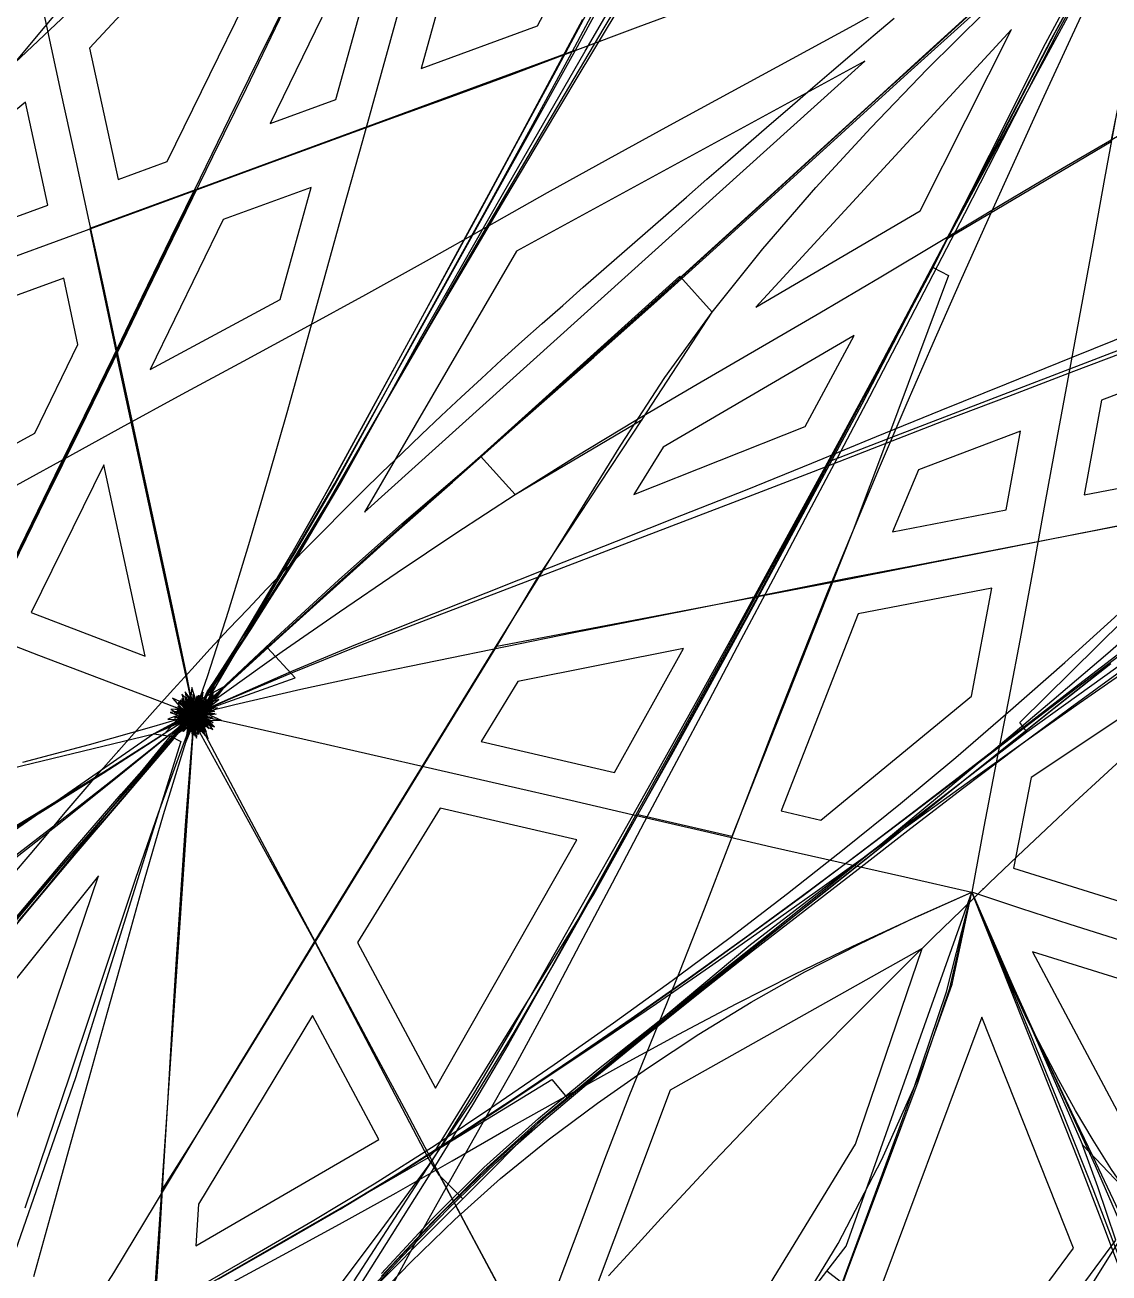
# Model space of a CAD drawing. Header units: metres. Extents: x 465982 to 489928, y 209046 to 231790.
# Drawn here: x 476440 to 478407, y 222026 to 224289 of the extents above; entities that cross this region are included whole.
import ezdxf

# ---------------------------------------------------------------- set-up
doc = ezdxf.new("R2010")
doc.units = ezdxf.units.M
for name, color, linetype in [('ANCHORS_INSIDE', 30, 'CONTINUOUS'), ('ANCHORS_OUTSIDE', 30, 'CONTINUOUS'), ('GREEN_CORRIDOR_EDGES', 3, 'CONTINUOUS'), ('GREEN_CORRIDOR_PARCELS', 3, 'CONTINUOUS'), ('RAILWAY', 7, 'CONTINUOUS'), ('WOOL_PARCELS', 32, 'CONTINUOUS'), ('WOOL_ROADS_L2', 94, 'CONTINUOUS'), ('WOOL_THREADS', 8, 'CONTINUOUS')]:
    doc.layers.add(name, color=color, linetype=linetype)

msp = doc.modelspace()

# ---------------------------------------------------------------- linework, layer by layer
at = {"layer": 'ANCHORS_INSIDE'}
msp.add_point((478178.182, 222722.33), dxfattribs=at)
at = {"layer": 'ANCHORS_OUTSIDE'}
msp.add_point((476609.63, 222972.948), dxfattribs=at)
at = {"layer": 'GREEN_CORRIDOR_EDGES'}
msp.add_lwpolyline([(477498.424, 222020.382), (477546.05, 222072.922), (477594.009, 222125.263), (477642.28, 222177.251), (477690.884, 222229.242), (477739.503, 222280.714), (477788.639, 222332.208), (477837.943, 222383.191), (477887.537, 222434.202), (477937.32, 222484.795), (477987.426, 222535.264), (478037.802, 222585.266), (478088.076, 222634.848), (478138.585, 222684.037), (478189.35, 222733.089), (478240.75, 222782.077), (478292.347, 222830.883), (478344.507, 222879.628), (478397.154, 222928.39), (478450.297, 222977.093)], dxfattribs=at)
at = {"layer": 'GREEN_CORRIDOR_PARCELS'}
for points in [[(477158.791, 224210.57), (477369.456, 224287.915), (477492.381, 224520.444), (477240.547, 224505.204)], [(476608.8, 224009.111), (476697.935, 224041.95), (476914.725, 224484.741), (476769.386, 224475.926), (476556.804, 224246.941)], [(476884.836, 224110.448), (477003.603, 224153.9), (477098.595, 224496.242), (477071.81, 224494.55)], [(477765.951, 223777.422), (478063.741, 223952.424), (478229.681, 224281.332)], [(477056.087, 223405.788), (477963.806, 224223.501), (477331.53, 223878.904)], [(476267.055, 223884.42), (476481.393, 223962.664), (476440.6, 224149.258), (476330.894, 224058.908)], [(476902.711, 223791.67), (476959.096, 223994.578), (476799.597, 223936.461), (476666.946, 223664.298)], [(476068.051, 223336.201), (476457.541, 223548.814), (476536.038, 223709.864), (476510.251, 223830.138), (476206.166, 223719.132)], [(478361.432, 223437.059), (478598.22, 223482.736), (478894.88, 223797.872), (478392.895, 223608.928)], [(477855.1, 223561.099), (477944.136, 223726.305), (477597.356, 223523.749), (477544.307, 223437.674)], [(478013.817, 223370.074), (478219.825, 223409.812), (478245.962, 223552.59), (478060.79, 223482.159)], [(476658.036, 223144.423), (476582.802, 223491.612), (476450.848, 223223.421)], [(477883.88, 222847.38), (478157.208, 223072.173), (478194.176, 223268.111), (477951.656, 223221.117), (477811.638, 222863.797)], [(477509.33, 222933.787), (477634.542, 223158.321), (477333.995, 223098.537), (477267.334, 222989.635)], [(477184.382, 222361.008), (477441.039, 222811.628), (477192.929, 222868.887), (477043.258, 222625.058)], [(475433.441, 221322.373), (476244.633, 221778.868), (476573.284, 222746.149)], [(476749.875, 222074.937), (477081.783, 222267.864), (476961.438, 222493.053), (476754.519, 222150.89)]]:
    msp.add_lwpolyline(points, close=True, dxfattribs=at)
at = {"layer": 'RAILWAY'}
msp.add_lwpolyline([(476417.43, 222747.18), (476449.29, 222785), (476481.15, 222823.16), (476513.01, 222860.98), (476545.22, 222898.79), (476577.44, 222936.26), (476610, 222973.37), (476642.91, 223010.49), (476675.82, 223047.6), (476709.08, 223084.37), (476742.34, 223121.13), (476775.95, 223157.55), (476809.92, 223193.96), (476843.88, 223230.02), (476878.19, 223266.09), (476912.5, 223301.8), (476947.16, 223337.17), (476981.83, 223372.53), (477016.84, 223407.89), (477052.2, 223442.91), (477087.56, 223477.57), (477123.28, 223511.89), (477158.99, 223546.55), (477195.05, 223580.51), (477231.46, 223614.48), (477267.88, 223648.09), (477304.29, 223681.7), (477341.4, 223714.97), (477378.16, 223747.88), (477415.63, 223780.79), (477452.74, 223813.7), (477490.2, 223846.27), (477527.32, 223879.18), (477564.78, 223911.74), (477602.24, 223944.31), (477639.7, 223977.22), (477677.17, 224009.78), (477714.98, 224042.34), (477752.44, 224074.91), (477789.91, 224107.47), (477827.72, 224139.68), (477865.18, 224172.25), (477903, 224204.81), (477940.81, 224237.02), (477978.62, 224269.58), (478016.44, 224301.8)], dxfattribs=at)
at = {"layer": 'WOOL_PARCELS'}
for points in [[(478658.989, 222626.978), (478767.818, 222857.452), (478975.815, 223398.031), (478265.19, 222924.711), (478233.1, 222760.085)], [(477458.089, 221951.543), (477759.095, 221952.691), (477946.83, 222259.473), (478067.767, 222614.442), (477610.397, 222357.522)], [(478456.088, 222254.301), (478596.095, 222505.894), (478267.965, 222608.35)], [(477975.578, 221954.11), (478256.288, 221954.571), (478342.13, 222070.645), (478176.064, 222489.888)]]:
    msp.add_lwpolyline(points, close=True, dxfattribs=at)
at = {"layer": 'WOOL_ROADS_L2'}
for points in [[(475390.894, 223613.582), (475693.276, 223742.165), (476421.456, 224220.539), (477118.676, 225056.176), (477037.701, 225207.22)], [(478114.378, 223902.433), (478410.554, 224077.849), (478526.364, 224646.869)], [(477438.517, 224243.367), (477571.202, 224487.997), (477624.307, 224597.981)], [(478114.378, 223902.433), (478367.019, 224369.484)], [(477438.517, 224243.367), (476749.509, 223990.345)], [(476768.025, 223058.565), (477001.556, 223457.114), (477438.517, 224243.367)], [(476749.509, 223990.345), (476557.53, 223919.845), (476605.441, 223695.523)], [(476605.441, 223695.523), (476749.509, 223990.345)], [(478087.593, 223849.627), (478114.378, 223902.433)], [(478004.487, 223538.912), (478882.357, 223875.644), (478953.762, 223718.35)], [(477899.727, 223498.024), (478087.593, 223849.627), (478115.532, 223834.643), (478004.487, 223538.912)], [(477266.227, 223507.524), (477628.136, 223833.661)], [(477686.693, 223768.682), (477628.136, 223833.661)], [(477559.583, 223573.846), (477686.693, 223768.682)], [(476358.334, 223189.84), (476605.441, 223695.523)], [(476747.064, 223040.001), (476605.441, 223695.523)], [(477266.227, 223507.524), (477329.345, 223437.484), (477559.583, 223573.846)], [(477295.85, 223162.795), (477369.537, 223285.855), (477559.583, 223573.846)], [(477899.727, 223498.024), (478004.487, 223538.912)], [(478004.487, 223538.912), (477942.186, 223372.994)], [(476768.025, 223058.565), (477266.227, 223507.524)], [(477769.395, 223252.475), (477899.727, 223498.024)], [(477904.951, 223278.96), (478718.142, 223439.772)], [(478257.382, 223007.172), (478244.93, 223024.447), (478620.077, 223394.824)], [(477942.186, 223372.994), (477904.951, 223278.96)], [(478257.382, 223007.172), (478630.225, 223274.87), (478613.128, 223315.612), (478655.083, 223365.216)], [(477904.951, 223278.96), (477722.185, 222817.399), (477551.618, 222856.856)], [(477769.395, 223252.475), (477904.951, 223278.96)], [(477295.85, 223162.795), (477769.395, 223252.475)], [(477551.618, 222856.856), (477769.395, 223252.475)], [(476752.275, 222277.028), (477295.85, 223162.795)], [(476879.972, 223159.447), (476929.79, 223105.347)], [(476747.064, 223040.001), (476929.79, 223105.347)], [(476747.064, 223040.001), (476768.025, 223058.565)], [(476747.064, 223040.001), (476671.872, 221946.792)], [(476729.173, 223033.884), (476673.9, 223003.619), (476704.065, 222999.481)], [(476704.065, 222999.481), (476747.064, 223040.001), (476729.173, 223033.884)], [(477191.89, 222202.944), (477171.268, 222234.844), (476966.197, 222625.618), (476746.791, 223024.56), (476729.173, 223033.884)], [(476673.9, 223003.619), (476355.082, 222782.881), (476083.827, 222633.257)], [(476213, 222892.427), (476673.9, 223003.619)], [(477234.448, 222160.567), (477382.407, 222309.159), (477753.087, 222619.376), (478257.382, 223007.172)], [(475187.75, 221104.95), (475295.888, 221260.092), (475966.85, 222099.068), (476704.065, 222999.481)], [(476704.065, 222999.481), (476722.898, 222989.546), (476531.262, 222379.5), (476364.423, 221902.471), (476471.069, 221832.024)], [(477183.769, 222247.643), (477472.165, 222712.97), (477551.618, 222856.856)], [(477894.702, 222029.021), (477929.805, 222074.444), (478157.416, 222716.715)], [(478157.416, 222716.715), (478358.118, 222258.371), (478464.008, 222147.064)], [(477183.769, 222247.643), (477395.657, 222376.82)], [(477395.657, 222376.82), (477423.5, 222343.55)], [(476686.703, 222173.405), (476752.275, 222277.028)], [(478386.071, 222181.99), (478358.118, 222258.371)], [(477183.769, 222247.643), (477171.268, 222234.844), (476671.872, 221946.792)], [(477221.474, 222147.538), (477234.448, 222160.567), (477191.89, 222202.944)], [(477191.89, 222202.944), (477221.474, 222147.538)], [(477811.406, 221227.386), (477914.887, 221402.811), (478418.811, 222085.304), (478386.071, 222181.99)], [(476914.837, 220767.846), (477195.455, 221276.05), (477361.587, 221885.137), (477221.474, 222147.538)], [(476982.107, 221902.104), (477040.995, 221966.287), (477221.474, 222147.538)], [(477783.627, 221885.289), (477894.702, 222029.021)], [(477883.681, 221885.325), (477918.99, 222010.251), (477894.702, 222029.021)]]:
    msp.add_lwpolyline(points, dxfattribs=at)
at = {"layer": 'WOOL_THREADS'}
for points in [[(476421.456, 224220.539), (476579.923, 224370.604), (476728.42, 224530.559), (476867.051, 224699.202), (476996.35, 224875.187), (477118.676, 225056.176), (477239.226, 225238.438), (477371.991, 225411.536), (477528.861, 225563.175)], [(476388.987, 223256.365), (476441.877, 223364.549), (476494.807, 223472.528), (476547.689, 223580.405), (476600.266, 223688.276), (476652.529, 223796.396), (476705.008, 223904.387), (476758.011, 224012.27), (476811.068, 224120.252), (476864.068, 224228.467), (476917.046, 224336.675), (476969.998, 224444.841), (477022.899, 224552.739), (477075.846, 224660.631), (477128.113, 224768.883), (477180.008, 224877.324), (477231.59, 224985.881), (477282.91, 225094.488), (477334.018, 225203.076), (477384.917, 225311.726), (477435.814, 225420.649)], [(476417.535, 223307.917), (476478.403, 223431.627), (476539.481, 223555.228), (476599.899, 223679.078), (476659.876, 223803.158), (476720.276, 223927.081), (476780.946, 224050.911), (476841.469, 224174.837), (476901.862, 224298.946), (476962.285, 224423.075), (477022.861, 224546.969), (477083.527, 224670.803), (477143.259, 224795.235), (477202.472, 224919.996), (477261.246, 225044.964), (477319.699, 225170.131), (477377.804, 225295.29), (477435.814, 225420.649)], [(478471.325, 224617.391), (478371.063, 224550.134), (478266.718, 224482.533), (478160.483, 224416.188), (478052.707, 224351.227), (477943.068, 224288.475), (477831.697, 224227.963), (477720.366, 224167.32), (477609.036, 224106.672), (477497.725, 224046.006), (477387.099, 223984.79), (477277.391, 223922.759), (477167.877, 223860.851), (477057.68, 223799.625), (476946.688, 223739.275), (476835.639, 223679.062), (476724.397, 223618.963), (476613.649, 223558.51), (476503.2, 223497.658), (476392.64, 223436.833)], [(478465.182, 224628.976), (478357.314, 224584.203), (478244.084, 224539.805), (478128.934, 224497.26), (478013.598, 224454.599), (477898.076, 224412.13), (477782.493, 224369.822), (477666.858, 224327.681), (477551.676, 224285.235), (477437.16, 224242.174), (477322.564, 224199.119), (477207.221, 224156.772), (477091.735, 224114.594), (476976.288, 224072.358), (476860.73, 224030.251), (476745.419, 223987.836), (476630.075, 223945.341), (476514.581, 223903.237), (476398.989, 223861.052)], [(476439.659, 222676.847), (476528.075, 222781.496), (476616.562, 222885.243), (476703.82, 222987.205), (476746.16, 223042.057), (476800.635, 223087.505), (476903.798, 223182.588), (477008.697, 223278.283), (477114.568, 223373.201), (477221.528, 223467.286), (477328.407, 223561.588), (477435.062, 223656.338), (477541.223, 223751.762), (477647.045, 223847.514), (477752.718, 223943.453), (477858.291, 224039.576), (477963.718, 224135.788), (478069.172, 224231.838), (478174.849, 224327.635), (478279.783, 224423.878), (478383.755, 224520.613), (478485.42, 224615.796)], [(476521.786, 221903.079), (476600.924, 222025.881), (476676.792, 222151.33), (476752.275, 222277.028), (476828.18, 222402.545), (476904.966, 222527.664), (476981.477, 222652.778), (477058.198, 222777.838), (477134.959, 222902.89), (477211.894, 223027.768), (477288.508, 223152.93), (477366.137, 223277.328), (477443.464, 223402.119), (477520.582, 223527.247), (477600.973, 223649.999), (477686.693, 223768.682), (477778.281, 223883.235), (477874.355, 223994.446), (477974.166, 224102.906), (478076.656, 224209.237), (478181.673, 224312.903), (478286.967, 224415.941), (478391.078, 224520.031), (478493.373, 224623.035)], [(476999.392, 221987.987), (477086.198, 222103.319), (477171.063, 222219.625), (477252.011, 222338.618), (477327.374, 222461.812), (477399.642, 222587.389), (477471.03, 222713.485), (477542.298, 222839.703), (477613.381, 222965.995), (477683.475, 223092.989), (477753.132, 223220.168), (477821.994, 223347.522), (477890.334, 223474.797), (477958.454, 223602.245), (478024.934, 223730.884), (478091.255, 223859.515), (478157.189, 223988.473), (478222.454, 224117.835), (478287.011, 224247.799), (478355.577, 224375.467), (478428.298, 224499.208)], [(478433.221, 224498.559), (478366.429, 224382.137), (478301.449, 224263.27), (478238.858, 224142.452), (478175.914, 224021.673), (478112.517, 223901.284), (478048.93, 223781.029), (477985.124, 223660.728), (477920.57, 223540.947), (477855.467, 223421.439), (477790.103, 223302.076), (477724.548, 223182.756), (477658.616, 223063.531), (477592.251, 222944.522), (477525.527, 222825.855), (477458.6, 222707.306), (477391.465, 222588.823), (477324.045, 222470.452), (477255.137, 222353.601), (477183.734, 222238.841), (477110.436, 222125.361), (477036.499, 222011.689)], [(478435.579, 224501.522), (478371.603, 224390.684), (478309.236, 224277.597), (478249.542, 224162.172), (478189.527, 224046.781), (478128.943, 223931.505), (478068.052, 223816.314), (478007.008, 223701.097), (477945.773, 223585.898), (477884.074, 223471.273), (477822.196, 223356.701), (477759.976, 223242.093), (477697.339, 223127.593), (477634.262, 223013.143), (477571.106, 222898.71), (477507.933, 222784.417), (477444.822, 222669.994), (477381.652, 222555.662), (477317.646, 222442.235), (477251.994, 222330.817), (477184.439, 222221.107), (477115.741, 222111.97), (477047.038, 222002.54)], [(478434.442, 224495.975), (478374.066, 224388.961), (478315.073, 224279.847), (478258.277, 224168.763), (478201.329, 224057.756), (478144.09, 223946.938), (478086.724, 223836.263), (478029.394, 223725.684), (477972.005, 223615.082), (477913.928, 223504.742), (477855.517, 223394.436), (477797.187, 223284.219), (477738.749, 223174.022), (477680.312, 223063.704), (477621.894, 222953.463), (477563.371, 222843.344), (477504.987, 222732.982), (477446.711, 222622.354), (477388.477, 222511.782), (477328.926, 222402.413), (477268.036, 222294.26), (477206.758, 222186.453), (477146.314, 222078.282), (477087.276, 221968.939)], [(478444.28, 224491.039), (478391.225, 224381.929), (478339.71, 224270.873), (478288.437, 224159.248), (478237.342, 224047.578), (478186.549, 223935.76), (478136.309, 223823.728), (478086.873, 223711.42), (478037.933, 223598.949), (477989.665, 223486.288), (477942.186, 223372.994), (477895.476, 223259.216), (477849.665, 223145.01), (477804.71, 223030.287), (477760.377, 222915.295), (477716.427, 222800.358), (477672.288, 222685.514), (477627.036, 222571.887), (477581.078, 222459.17), (477535.559, 222346.089), (477491.353, 222231.502), (477448.043, 222116.06), (477404.758, 222000.601)], [(476428.18, 222663.929), (476522.029, 222775.357), (476616.653, 222886.068), (476710.036, 222995.239), (476761.51, 223065.69), (476733.203, 223001.869), (476755.565, 223073.805), (476743.879, 223001.537), (476745.137, 223075.517), (476754.931, 223002.569), (476734.445, 223073.417), (476765.248, 223006.469), (476724.708, 223068.021), (476773.743, 223012.986), (476717.5, 223060.638), (476779.704, 223021.076), (476712.773, 223051.974), (476783.219, 223030.245), (476710.509, 223042.373), (476784.203, 223040.236), (476710.97, 223032.121), (476782.555, 223050.414), (476714.202, 223022.87), (476778.874, 223058.866), (476719.027, 223016.206), (476774.871, 223065.946), (476726.182, 223013.916), (476776.133, 223081.09), (476849.671, 223193.116), (476923.534, 223310.325), (476995.22, 223430.481), (477064.519, 223552.861), (477134.258, 223675.172), (477204.549, 223797.247), (477275.55, 223918.973), (477346.944, 224040.641), (477418.449, 224162.386), (477490.513, 224283.903), (477563.21, 224405.212)], [(476673.9, 223003.619), (476720.102, 223025.668), (476740.808, 223035.596), (476754.699, 223041.907), (476740.428, 223035.896), (476754.594, 223041.255), (476740.12, 223036.354), (476754.71, 223040.719), (476739.955, 223036.869), (476754.83, 223040.191), (476739.844, 223037.397), (476754.918, 223039.661), (476739.774, 223037.929), (476754.969, 223039.128), (476739.741, 223038.459), (476754.984, 223038.599), (476739.745, 223038.987), (476754.961, 223038.076), (476739.785, 223039.505), (476754.904, 223037.562), (476739.859, 223040.014), (476754.813, 223037.06), (476739.965, 223040.509), (476754.692, 223036.573), (476740.102, 223040.988), (476754.541, 223036.103), (476740.266, 223041.448), (476754.365, 223035.653), (476740.454, 223041.888), (476754.163, 223035.223), (476740.666, 223042.306), (476753.943, 223034.816), (476740.897, 223042.702), (476753.702, 223034.433), (476741.145, 223043.073), (476753.448, 223034.074), (476741.407, 223043.42), (476753.18, 223033.738), (476741.68, 223043.744), (476752.902, 223033.426), (476741.963, 223044.043), (476752.615, 223033.139), (476742.252, 223044.319), (476752.323, 223032.874), (476742.547, 223044.572), (476752.026, 223032.633), (476742.846, 223044.803), (476751.726, 223032.412), (476743.147, 223045.013), (476751.424, 223032.212), (476743.449, 223045.203), (476751.122, 223032.032), (476743.75, 223045.374), (476750.821, 223031.869), (476744.052, 223045.528), (476750.519, 223031.724), (476744.354, 223045.665), (476750.217, 223031.594), (476744.656, 223045.786), (476749.917, 223031.478), (476744.958, 223045.887), (476749.62, 223031.362), (476745.271, 223045.94), (476749.344, 223031.169), (476745.636, 223045.745), (476749.178, 223030.389), (476746.115, 223044.608), (476742.045, 223065.351), (476732.711, 223112.156), (476708.837, 223227.267), (476683.322, 223345.016), (476657.78, 223462.804), (476632.397, 223580.44), (476607.305, 223697.989), (476582.074, 223815.667), (476556.554, 223933.332), (476530.854, 224051.035), (476505.076, 224168.942), (476479.3, 224286.848), (476453.872, 224404.638)], [(476419.354, 222665.711), (476516.413, 222780.408), (476614.421, 222894.25), (476712.679, 223005.535), (476791.751, 223066.097), (476699.066, 223030.536), (476796.427, 223027.68), (476707.466, 223068.287), (476771.986, 222994.873), (476742.506, 223087.441), (476731.628, 222988.734), (476770.51, 223079.584), (476853.591, 223200.807), (476934.886, 223326.736), (477011.894, 223456.195), (477084.72, 223588.34), (477157.589, 223720.377), (477231.57, 223851.405), (477306.199, 223981.764), (477381.019, 224111.961), (477455.892, 224241.983), (477531.509, 224371.505)], [(476420.289, 222660.757), (476516.451, 222774.907), (476613.317, 222888.259), (476709.768, 222999.324), (476784.817, 223053.691), (476702.973, 223042.077), (476783.868, 223016.345), (476724.32, 223075.743), (476750.957, 222995.629), (476763.274, 223079.142), (476715.378, 223009.176), (476789.047, 223051.017), (476704.704, 223047.513), (476780.616, 223011.483), (476730.348, 223079.73), (476743.803, 222997.911), (476773.743, 223084.139), (476851.555, 223204.845), (476928.498, 223329.5), (477002.429, 223456.661), (477073.212, 223585.795), (477144.215, 223714.985), (477215.535, 223843.891), (477286.803, 223972.749), (477357.535, 224101.877), (477427.464, 224231.409), (477496.889, 224361.246)], [(476673.9, 223003.619), (476730.297, 223029.143), (476764.532, 223052.549), (476735.443, 223021.927), (476754.491, 223058.577), (476745.698, 223017.849), (476743.228, 223059.311), (476756.67, 223019.976), (476733.161, 223054.294), (476764.855, 223027.539), (476726.784, 223044.842), (476767.136, 223038.14), (476724.261, 223032.16), (476760.915, 223043.991), (476798.328, 223084.854), (476887.574, 223166.512), (476979.962, 223250.421), (477073.642, 223334.683), (477168.508, 223418.664), (477263.452, 223502.895), (477358.252, 223587.306), (477452.801, 223671.898), (477546.864, 223756.554), (477640.815, 223841.514), (477734.491, 223926.526), (477828.207, 224011.793), (477921.974, 224097.326), (478015.836, 224183.094), (478109.754, 224268.778), (478203.52, 224354.094)], [(476673.9, 223003.619), (476732.385, 223029.327), (476770.265, 223054.267), (476729.686, 223023.694), (476764.608, 223056.567), (476732.215, 223019.727), (476760.572, 223059.245), (476736.092, 223017.033), (476756.318, 223061.375), (476740.489, 223015.256), (476751.754, 223062.688), (476745.154, 223014.382), (476747.024, 223063.099), (476749.902, 223014.431), (476742.303, 223062.588), (476754.552, 223015.399), (476737.769, 223061.172), (476758.927, 223017.249), (476733.594, 223058.905), (476762.861, 223019.913), (476729.936, 223055.87), (476766.202, 223023.292), (476726.927, 223052.189), (476768.805, 223027.264), (476724.632, 223048.011), (476770.437, 223031.7), (476722.781, 223043.507), (476770.098, 223036.409), (476719.032, 223038.465), (476763.215, 223037.685), (476800.712, 223087.097), (476896.417, 223175.122), (476994.366, 223264.123), (477093.472, 223352.848), (477193.612, 223441.486), (477293.791, 223530.457), (477393.898, 223619.759), (477493.923, 223709.344), (477593.712, 223799.236), (477693.245, 223889.352), (477792.689, 223979.722), (477892.007, 224070.226), (477991.157, 224160.744), (478090.176, 224250.999), (478189.045, 224340.763)], [(476673.9, 223003.619), (476730.646, 223030.519), (476769.307, 223049.864), (476728.243, 223028.403), (476767.071, 223050.013), (476728.134, 223027.113), (476766.243, 223050.806), (476728.583, 223026.104), (476765.471, 223051.598), (476728.87, 223024.943), (476763.939, 223051.767), (476727.343, 223022.129), (476759.008, 223048.553), (476801.866, 223088.853), (476897.441, 223176.492), (476995.121, 223265.119), (477093.937, 223353.553), (477193.764, 223441.957), (477293.64, 223530.698), (477393.425, 223619.779), (477493.177, 223709.101), (477592.668, 223798.727), (477691.895, 223888.556), (477791.012, 223978.618), (477889.979, 224068.786), (477988.74, 224158.939), (478087.316, 224248.802), (478185.666, 224338.141)], [(478169.073, 224322.108), (478064.23, 224226.921), (477959.514, 224131.536), (477854.636, 224036.115), (477749.557, 223940.687), (477644.346, 223845.342), (477538.948, 223750.11), (477433.205, 223655.119), (477327.048, 223560.638), (477220.686, 223466.53), (477114.241, 223372.604), (477008.714, 223278.013), (476903.991, 223182.825), (476800.658, 223088.711), (476739.609, 223055.4), (476756.352, 223008.578), (476739.242, 223063.378), (476756.808, 223012.333), (476737.32, 223064.068), (476758.203, 223013.404), (476735.734, 223063.562), (476759.72, 223014.119), (476734.315, 223062.691), (476761.415, 223014.552), (476733.522, 223060.888), (476764.381, 223012.787), (476739.176, 223055.816), (476692.73, 223003.9), (476581.61, 222931.671), (476466.746, 222859.786), (476349.62, 222789.205)], [(476356.317, 222575.666), (476444.14, 222682.007), (476532.571, 222787.042), (476620.851, 222890.756), (476707.569, 222993.117), (476743.003, 223060.088), (476758.741, 223007.139), (476735.954, 223065.321), (476760.635, 223011.071), (476733.087, 223065.157), (476762.861, 223012.743), (476730.687, 223063.907), (476765.095, 223014.294), (476728.475, 223062.335), (476767.196, 223016.008), (476726.414, 223060.606), (476768.879, 223017.634), (476725.025, 223059.2), (476769.991, 223018.843), (476724.148, 223058.203), (476770.657, 223019.631), (476723.673, 223057.626), (476770.953, 223020.002), (476723.542, 223057.463), (476770.917, 223019.962), (476723.734, 223057.717), (476770.53, 223019.522), (476724.237, 223058.423), (476769.657, 223018.76), (476724.895, 223059.819), (476767.614, 223018.287), (476724.678, 223063.876), (476758.796, 223020.535), (476781.729, 223092.715), (476852.684, 223209.931), (476923.81, 223330.86), (476993.343, 223453.678), (477061.076, 223577.613), (477128.843, 223701.672), (477196.615, 223825.792), (477264.386, 223949.997), (477331.806, 224074.463), (477399.097, 224199.001), (477466.128, 224323.763)], [(478174.224, 224326.988), (478068.148, 224230.826), (477962.276, 224134.378), (477856.419, 224037.715), (477750.418, 223941.064), (477644.261, 223844.552), (477537.809, 223748.252), (477430.98, 223652.161), (477323.533, 223556.682), (477215.799, 223461.498), (477107.788, 223366.496), (477000.886, 223270.655), (476894.921, 223174.276), (476791.205, 223078.83), (476736.941, 223015.694), (476758.967, 223073.821), (476740.124, 223007.224), (476752.046, 223072.611), (476746.307, 223005.33), (476744.701, 223072.346), (476753.558, 223005.71), (476737.508, 223070.916), (476760.581, 223007.827), (476730.738, 223068.006), (476766.997, 223011.479), (476724.715, 223063.713), (476772.231, 223016.206), (476720.199, 223058.737), (476776.082, 223021.415), (476716.941, 223053.34), (476778.76, 223027.021), (476714.731, 223047.545), (476780.259, 223033.078), (476713.304, 223041.237), (476779.821, 223039.6), (476711.143, 223033.604), (476772.523, 223045.958), (476703.05, 223002.803), (476595.357, 222917.04), (476484.585, 222830.439), (476372.227, 222744.249)], [(476427.995, 222663.402), (476521.9, 222774.706), (476616.573, 222885.278), (476709.745, 222994.458), (476754.291, 223068.423), (476748.653, 222999.199), (476735.57, 223072.864), (476768.695, 223008.147), (476718.527, 223061.855), (476781.382, 223024.318), (476710.567, 223043.303), (476783.842, 223044.536), (476713.824, 223023.05), (476775.351, 223063.077), (476726.578, 223008.116), (476759.687, 223073.662), (476744.645, 223001.811), (476739.761, 223074.973), (476764.521, 223005.98), (476721.877, 223065.49), (476779.286, 223019.595), (476712.517, 223048.535), (476786.636, 223039.202), (476717.653, 223030.24), (476789.578, 223076.933), (476893.961, 223172.161), (476999.996, 223268.976), (477106.994, 223365.141), (477215.226, 223460.265), (477323.185, 223555.524), (477430.78, 223651.134), (477537.705, 223747.384), (477644.18, 223843.904), (477750.36, 223940.618), (477856.349, 224037.5), (477962.121, 224134.464), (478067.922, 224231.2), (478173.967, 224327.611)], [(476428.458, 222663.635), (476521.938, 222774.939), (476616.131, 222885.567), (476709.237, 222994.456), (476764.231, 223059.697), (476723.817, 223009.081), (476768.447, 223065.168), (476725.196, 223011.479), (476769.392, 223065.739), (476725.162, 223012.034), (476769.808, 223065.648), (476724.967, 223012.44), (476770.406, 223065.622), (476725.158, 223013.497), (476772.583, 223066.953), (476728.645, 223018.93), (476789.632, 223077.694), (476893.689, 223173.119), (476999.824, 223269.693), (477106.888, 223365.668), (477215.063, 223460.751), (477322.951, 223555.99), (477430.518, 223651.537), (477537.43, 223747.71), (477643.934, 223844.107), (477750.139, 223940.699), (477856.151, 224037.459), (477962.002, 224134.235), (478067.878, 224230.777), (478173.964, 224327.021)], [(476673.9, 223003.619), (476724.297, 223027.981), (476749.035, 223047.482), (476746.356, 223024.712), (476747.965, 223050.636), (476746.692, 223025.925), (476747.853, 223051.117), (476746.829, 223026.102), (476747.731, 223051.191), (476746.951, 223026.124), (476747.615, 223051.205), (476747.065, 223026.126), (476747.506, 223051.208), (476747.168, 223026.125), (476747.407, 223051.21), (476747.261, 223026.124), (476747.322, 223051.21), (476747.341, 223026.124), (476747.248, 223051.21), (476747.407, 223026.124), (476747.189, 223051.209), (476747.458, 223026.125), (476747.146, 223051.209), (476747.492, 223026.125), (476747.12, 223051.209), (476747.51, 223026.125), (476747.113, 223051.208), (476747.508, 223026.125), (476747.124, 223051.209), (476747.486, 223026.125), (476747.157, 223051.209), (476747.444, 223026.124), (476747.21, 223051.21), (476747.379, 223026.124), (476747.285, 223051.21), (476747.292, 223026.124), (476747.383, 223051.21), (476747.183, 223026.124), (476747.504, 223051.209), (476747.051, 223026.127), (476747.648, 223051.206), (476746.896, 223026.131), (476747.814, 223051.201), (476746.719, 223026.138), (476748.002, 223051.192), (476746.519, 223026.149), (476748.212, 223051.178), (476746.299, 223026.165), (476748.443, 223051.16), (476746.059, 223026.187), (476748.692, 223051.135), (476745.801, 223026.217), (476748.959, 223051.106), (476745.527, 223026.262), (476749.245, 223051.086), (476745.247, 223026.363), (476749.57, 223051.182), (476745.021, 223026.795), (476750.108, 223052.098), (476745.168, 223029.442), (476754.292, 223059.142), (476771.357, 223109.702), (476809.032, 223226.234), (476845.78, 223346.883), (476881.592, 223468.448), (476916.444, 223590.603), (476950.484, 223712.89), (476984.523, 223835.114), (477018.517, 223957.448), (477052.565, 224079.684), (477086.653, 224201.895), (477120.597, 224324.227)], [(476420.443, 222664.182), (476518.046, 222778.294), (476616.835, 222891.323), (476715.239, 223002.673), (476781.625, 223076.831), (476714.722, 223002.989), (476781.045, 223075.131), (476713.615, 223002.985), (476781.474, 223073.923), (476711.686, 223003.542), (476784.203, 223073.932), (476895.405, 223178.188), (477008.799, 223282.266), (477123.816, 223384.584), (477240.617, 223484.989), (477356.705, 223585.657), (477472.037, 223687.021), (477586.599, 223789.213), (477700.53, 223891.912), (477814.216, 223995.037), (477927.712, 224098.318), (478041.358, 224201.714), (478155.835, 224304.513)], [(476673.9, 223003.619), (476732.146, 223029.864), (476771.258, 223053.286), (476728.343, 223025.235), (476766.844, 223054.416), (476729.282, 223022.248), (476764.445, 223056.4), (476731.33, 223020.033), (476762.092, 223058.328), (476733.74, 223018.187), (476759.549, 223059.998), (476736.377, 223016.665), (476756.816, 223061.351), (476739.193, 223015.482), (476753.927, 223062.359), (476742.143, 223014.655), (476750.925, 223063.001), (476745.186, 223014.2), (476747.854, 223063.265), (476748.274, 223014.129), (476744.761, 223063.141), (476751.359, 223014.449), (476741.696, 223062.626), (476754.391, 223015.158), (476738.708, 223061.725), (476757.322, 223016.249), (476735.848, 223060.447), (476760.1, 223017.71), (476733.163, 223058.807), (476762.678, 223019.521), (476730.702, 223056.831), (476765.011, 223021.656), (476728.507, 223054.549), (476767.053, 223024.08), (476726.611, 223052.001), (476768.751, 223026.764), (476725.004, 223049.244), (476769.95, 223029.698), (476723.39, 223046.395), (476769.766, 223032.96), (476719.574, 223043.836), (476763.035, 223033.751), (476783.455, 223092.475), (476849.536, 223195.884), (476917.407, 223304.05), (476984.159, 223414.457), (477049.165, 223527.055), (477114.497, 223639.666), (477180.032, 223752.233), (477246.003, 223864.451), (477312.265, 223976.342), (477378.739, 224088.035), (477445.44, 224199.527), (477512.582, 224310.64)], [(476673.9, 223003.619), (476728.08, 223029.351), (476762.282, 223047.234), (476732.191, 223028.456), (476761.241, 223049.864), (476734.176, 223026.339), (476759.355, 223051.994), (476736.316, 223024.445), (476757.108, 223053.743), (476738.702, 223022.895), (476754.616, 223055.101), (476741.29, 223021.742), (476751.951, 223056.046), (476744.013, 223021.011), (476749.187, 223056.56), (476746.801, 223020.716), (476746.394, 223056.636), (476749.582, 223020.856), (476743.641, 223056.284), (476752.29, 223021.417), (476740.994, 223055.518), (476754.861, 223022.379), (476738.514, 223054.368), (476757.237, 223023.709), (476736.255, 223052.869), (476759.367, 223025.368), (476734.263, 223051.064), (476761.211, 223027.308), (476732.576, 223049), (476762.734, 223029.481), (476731.223, 223046.731), (476763.912, 223031.833), (476730.224, 223044.309), (476764.729, 223034.312), (476729.592, 223041.788), (476765.176, 223036.861), (476729.33, 223039.223), (476765.253, 223039.429), (476729.436, 223036.665), (476764.967, 223041.964), (476729.9, 223034.164), (476764.328, 223044.418), (476730.706, 223031.767), (476763.358, 223046.746), (476731.832, 223029.516), (476762.071, 223048.902), (476733.244, 223027.441), (476760.471, 223050.82), (476734.853, 223025.499), (476758.45, 223052.254), (476736.316, 223023.168), (476756.439, 223052.777), (476784.783, 223098.657), (476846.974, 223200.326), (476910.326, 223306.738), (476972.569, 223415.307), (477033.022, 223525.898), (477093.467, 223636.561), (477153.722, 223747.221), (477213.815, 223857.605), (477273.554, 223967.839), (477333.105, 224078.409), (477392.581, 224189.088), (477451.821, 224299.946)], [(478420.131, 224128.497), (478398.497, 224010.779), (478376.912, 223892.971), (478355.387, 223775.051), (478333.665, 223657.394), (478311.904, 223539.654), (478290.282, 223421.54), (478268.61, 223303.582), (478246.981, 223185.566), (478224.84, 223068.217), (478201.983, 222951.645), (478179.197, 222834.75), (478157.416, 222716.715)], [(476673.9, 223003.619), (476728.787, 223030.066), (476765.663, 223046.365), (476728.873, 223032.353), (476766.215, 223043.938), (476728.113, 223034.678), (476766.678, 223041.518), (476727.743, 223037.106), (476766.872, 223039.068), (476727.695, 223039.561), (476766.763, 223036.615), (476727.955, 223042.001), (476766.35, 223034.197), (476728.519, 223044.388), (476765.639, 223031.851), (476729.374, 223046.683), (476764.642, 223029.616), (476730.508, 223048.85), (476763.376, 223027.525), (476731.901, 223050.857), (476761.863, 223025.611), (476733.53, 223052.671), (476760.126, 223023.902), (476735.367, 223054.268), (476758.194, 223022.424), (476737.385, 223055.621), (476756.098, 223021.2), (476739.551, 223056.713), (476753.87, 223020.244), (476741.831, 223057.529), (476751.546, 223019.572), (476744.191, 223058.055), (476749.161, 223019.192), (476746.592, 223058.287), (476746.751, 223019.108), (476749.001, 223058.223), (476744.353, 223019.32), (476751.38, 223057.865), (476742.001, 223019.824), (476753.695, 223057.218), (476739.732, 223020.61), (476755.909, 223056.292), (476737.575, 223021.662), (476757.987, 223055.096), (476735.547, 223022.948), (476759.849, 223053.601), (476733.549, 223024.337), (476761.126, 223051.56), (476730.668, 223025.209), (476760.463, 223048.742), (476806.069, 223081.316), (476906.412, 223152.825), (477010.189, 223224.939), (477115.36, 223296.414), (477221.743, 223367.498), (477329.345, 223437.484), (477438.012, 223505.966), (477548.061, 223572.498), (477659.16, 223637.665), (477770.35, 223702.612), (477881.626, 223767.463), (477992.453, 223832.593), (478102.426, 223898.443), (478212.178, 223964.396), (478322.377, 224029.818), (478433.314, 224094.354)], [(476673.9, 223003.619), (476728.349, 223029.983), (476764.922, 223045), (476728.795, 223034.555), (476766.051, 223040.56), (476728.378, 223039.186), (476765.949, 223035.918), (476729.073, 223043.786), (476764.7, 223031.434), (476730.869, 223048.087), (476762.383, 223027.38), (476733.675, 223051.828), (476759.13, 223024.009), (476737.329, 223054.776), (476755.129, 223021.534), (476741.617, 223056.738), (476750.618, 223020.12), (476746.282, 223057.578), (476745.873, 223019.872), (476751.033, 223057.224), (476741.192, 223020.825), (476755.571, 223055.682), (476736.874, 223022.937), (476759.595, 223053.029), (476733.209, 223026.092), (476762.834, 223049.418), (476730.452, 223030.102), (476765.059, 223045.075), (476728.805, 223034.711), (476766.098, 223040.275), (476728.398, 223039.619), (476765.86, 223035.341), (476729.282, 223044.494), (476764.339, 223030.612), (476731.418, 223048.994), (476761.62, 223026.422), (476734.675, 223052.796), (476757.878, 223023.078), (476738.838, 223055.62), (476753.367, 223020.828), (476743.619, 223057.25), (476748.402, 223019.85), (476748.679, 223057.552), (476743.338, 223020.226), (476753.647, 223056.486), (476738.532, 223021.922), (476758.119, 223054.081), (476734.226, 223024.745), (476761.45, 223050.337), (476729.868, 223028.204), (476762.19, 223046.267), (476812.686, 223068.521), (476924.203, 223117.398), (477040.375, 223165.969), (477158.324, 223212.928), (477276.65, 223259.485), (477394.948, 223306.307), (477513.25, 223353.073), (477631.546, 223399.989), (477749.815, 223446.972), (477867.394, 223494.593), (477984.532, 223542.827), (478101.99, 223590.924), (478220.306, 223638.477), (478338.549, 223686.124), (478456.766, 223733.977)], [(476673.9, 223003.619), (476727.688, 223029.585), (476763.098, 223043.798), (476729.575, 223035.569), (476764.725, 223039.288), (476729.71, 223040.593), (476764.318, 223034.409), (476730.959, 223045.362), (476762.484, 223029.864), (476733.424, 223049.589), (476759.474, 223026.028), (476736.926, 223052.958), (476755.559, 223023.183), (476741.176, 223055.228), (476751.06, 223021.523), (476745.834, 223056.256), (476746.331, 223021.135), (476750.545, 223056.006), (476741.725, 223022.006), (476754.967, 223054.54), (476737.564, 223024.029), (476758.8, 223052.008), (476734.116, 223027.017), (476761.81, 223048.626), (476731.584, 223030.728), (476763.834, 223044.655), (476730.09, 223034.89), (476764.788, 223040.372), (476729.678, 223039.221), (476764.664, 223036.06), (476730.323, 223043.453), (476763.523, 223031.972), (476731.933, 223047.341), (476761.477, 223028.332), (476734.375, 223050.686), (476758.681, 223025.321), (476737.478, 223053.331), (476755.32, 223023.068), (476741.049, 223055.17), (476751.588, 223021.658), (476744.891, 223056.145), (476747.687, 223021.124), (476748.804, 223056.239), (476743.809, 223021.462), (476752.601, 223055.477), (476740.134, 223022.629), (476756.108, 223053.917), (476736.82, 223024.543), (476759.157, 223051.635), (476733.96, 223027.076), (476761.488, 223048.684), (476731.359, 223029.973), (476763.241, 223046.118), (476813.372, 223067.806), (476925.169, 223115.184), (477041.65, 223162.177), (477159.912, 223207.499), (477278.413, 223252.714), (477396.917, 223298.096), (477515.456, 223343.316), (477634.021, 223388.578), (477752.582, 223433.817), (477870.474, 223479.623), (477988.031, 223525.67), (478105.991, 223571.241), (478224.547, 223616.334), (478342.958, 223661.401), (478461.418, 223706.379)], [(476790.515, 222015.341), (476893.023, 222073.769), (476995.071, 222132.577), (477095.702, 222192.968), (477194.601, 222255.162), (477292.585, 222318.924), (477390.352, 222383.518), (477488.114, 222448.651), (477585.302, 222514.492), (477681.782, 222581.166), (477777.772, 222648.591), (477873.43, 222716.391), (477968.888, 222784.729), (478064.307, 222853.573), (478159.951, 222922.48), (478255.865, 222991.09), (478352.265, 223059.118), (478449.257, 223126.448), (478546.788, 223193.006), (478645.273, 223258.603), (478744.763, 223323.067), (478845.301, 223385.965), (478946.755, 223447.614), (479049.099, 223508.335)], [(477042.481, 221965.617), (477123.498, 222055.382), (477207.331, 222142.079), (477294.365, 222225.427), (477384.629, 222305.523), (477477.039, 222383.155), (477570.661, 222459.461), (477664.946, 222535.118), (477759.926, 222609.98), (477855.603, 222684.31), (477951.476, 222758.268), (478047.008, 222832.509), (478142.842, 222906.073), (478239.015, 222978.957), (478335.879, 223051.025), (478433.824, 223121.909), (478532.882, 223191.455), (478633.189, 223259.236), (478734.899, 223324.98), (478838.239, 223388.206), (478943.005, 223449.168), (479049.099, 223508.335)], [(478368.321, 221993.055), (478466.899, 222150.432), (478563.594, 222309.306), (478654.037, 222471.833), (478738.241, 222637.449), (478817.666, 222805.654), (478892.812, 222975.758), (478961.847, 223148.332), (479018.661, 223325.286), (479049.099, 223508.335)], [(476673.9, 223003.619), (476723.606, 223027.713), (476746.674, 223047.258), (476750.342, 223025.525), (476744.242, 223049.828), (476750.76, 223026.938), (476743.575, 223050.135), (476751.241, 223027.289), (476743.032, 223050.022), (476751.747, 223027.508), (476742.522, 223049.828), (476752.244, 223027.724), (476742.032, 223049.609), (476752.724, 223027.955), (476741.562, 223049.37), (476753.184, 223028.202), (476741.112, 223049.117), (476753.623, 223028.461), (476740.683, 223048.851), (476754.041, 223028.733), (476740.276, 223048.575), (476754.438, 223029.013), (476739.891, 223048.29), (476754.811, 223029.301), (476739.529, 223047.999), (476755.162, 223029.594), (476739.188, 223047.704), (476755.493, 223029.891), (476738.868, 223047.407), (476755.802, 223030.19), (476738.569, 223047.107), (476756.092, 223030.49), (476738.289, 223046.807), (476756.362, 223030.789), (476738.028, 223046.507), (476756.615, 223031.088), (476737.784, 223046.209), (476756.85, 223031.386), (476737.557, 223045.912), (476757.069, 223031.682), (476737.346, 223045.618), (476757.273, 223031.976), (476737.149, 223045.325), (476757.463, 223032.268), (476736.964, 223045.035), (476757.641, 223032.557), (476736.793, 223044.745), (476757.807, 223032.845), (476736.633, 223044.458), (476757.961, 223033.131), (476736.484, 223044.172), (476758.106, 223033.416), (476736.346, 223043.887), (476758.244, 223033.7), (476736.224, 223043.599), (476758.392, 223033.975), (476736.16, 223043.291), (476758.659, 223034.203), (476736.437, 223042.855), (476759.819, 223034.196), (476738.762, 223041.044), (476768.89, 223044.318), (476820.514, 223057.022), (476940.128, 223084.883), (477063.716, 223111.02), (477187.543, 223136.789), (477311.43, 223162.167), (477435.367, 223187.211), (477559.569, 223211.917), (477683.857, 223236.324), (477807.739, 223261.032), (477931.69, 223285.691), (478056.23, 223309.824), (478180.876, 223333.868), (478305.362, 223357.857), (478429.887, 223381.832)], [(477086.53, 222024.653), (477177.596, 222123.067), (477272.356, 222217.086), (477371.73, 222305.96), (477474.491, 222391.01), (477578.837, 222474.196), (477683.439, 222556.856), (477788.167, 222639.524), (477892.358, 222722.762), (477995.982, 222806.673), (478098.867, 222891.757), (478201.167, 222977.38), (478302.915, 223063.644), (478404.618, 223150.243), (478505.096, 223238.301)], [(476732.552, 221987.557), (476846.719, 222053.509), (476960.716, 222119.772), (477073.536, 222187.394), (477183.856, 222257.558), (477292.388, 222330.129), (477400.106, 222404.197), (477507.453, 222479.506), (477614.089, 222556.1), (477719.246, 222634.235), (477823.08, 222714.007), (477925.99, 222795.018), (478027.922, 222877.169), (478128.617, 222960.965), (478227.928, 223046.285), (478326.074, 223132.894), (478423.06, 223220.901)], [(476673.9, 223003.619), (476719.841, 223025.537), (476740.007, 223035.137), (476752.168, 223041.614), (476742.281, 223034.935), (476751.962, 223042.75), (476743.185, 223034.206), (476751.211, 223043.558), (476744.087, 223033.537), (476750.273, 223044.175), (476745.094, 223033.017), (476749.216, 223044.609), (476746.198, 223032.683), (476748.076, 223044.841), (476747.367, 223032.559), (476746.886, 223044.852), (476748.568, 223032.665), (476745.687, 223044.625), (476749.754, 223033.015), (476744.526, 223044.151), (476750.876, 223033.616), (476743.455, 223043.426), (476751.879, 223034.461), (476742.535, 223042.462), (476752.702, 223035.537), (476741.825, 223041.282), (476753.284, 223036.811), (476741.386, 223039.929), (476753.568, 223038.23), (476741.27, 223038.462), (476753.505, 223039.724), (476741.52, 223036.962), (476753.064, 223041.205), (476742.155, 223035.525), (476752.236, 223042.571), (476743.17, 223034.26), (476751.043, 223043.707), (476744.526, 223033.279), (476749.543, 223044.506), (476746.145, 223032.688), (476747.832, 223044.869), (476747.915, 223032.572), (476746.04, 223044.725), (476749.691, 223032.983), (476744.324, 223044.046), (476751.305, 223033.924), (476742.854, 223042.855), (476752.588, 223035.343), (476741.796, 223041.235), (476753.386, 223037.128), (476741.288, 223039.327), (476753.581, 223039.113), (476741.418, 223037.32), (476753.121, 223041.088), (476742.205, 223035.432), (476752.023, 223042.831), (476743.589, 223033.886), (476750.388, 223044.129), (476745.432, 223032.879), (476748.39, 223044.812), (476747.527, 223032.548), (476746.26, 223044.776), (476749.625, 223032.952), (476744.259, 223044.01), (476751.474, 223034.051), (476742.648, 223042.592), (476752.852, 223035.703), (476741.332, 223041.187), (476722.857, 223048.057), (476680.418, 223064.114), (476575.309, 223104.054), (476465.276, 223146.008), (476355.422, 223187.868)], [(476791.174, 222015.996), (476901.174, 222078.754), (477010.769, 222142.091), (477118.866, 222207.771), (477225.292, 222275.638), (477330.825, 222345.226), (477435.599, 222415.864), (477539.764, 222487.328), (477643.052, 222560.007), (477745.751, 222633.78), (477848.031, 222708.578), (477949.78, 222784.334), (478051.183, 222860.884), (478152.332, 222937.956), (478253.335, 223015.199), (478354.508, 223092.487), (478456.059, 223169.453)], [(476791.446, 222015.298), (476901.835, 222078.077), (477011.798, 222141.448), (477120.195, 222207.265), (477226.874, 222275.367), (477332.671, 222345.255), (477437.744, 222416.23), (477542.296, 222488.067), (477645.871, 222561.147), (477748.813, 222635.362), (477851.381, 222710.701), (477953.438, 222787.078), (478054.998, 222864.459), (478156.356, 222942.472), (478257.625, 223020.784), (478359.044, 223099.174), (478460.894, 223177.406)], [(477021.007, 221944.656), (477108.319, 222042.481), (477198.327, 222137.141), (477292.115, 222227.529), (477389.844, 222313.838), (477490.339, 222397.355), (477591.75, 222479.38), (477693.532, 222561.048), (477795.717, 222642.431), (477898.077, 222723.743), (478000.482, 222804.982), (478102.671, 222886.898), (478204.792, 222968.719), (478307.046, 223050.281), (478410.047, 223131.032)], [(477086.623, 222019.988), (477177.743, 222117.706), (477272.28, 222211.498), (477371.092, 222300.316), (477473.091, 222385.385), (477576.366, 222468.861), (477680.232, 222551.505), (477784.517, 222633.81), (477889.031, 222716.104), (477993.106, 222798.682), (478096.693, 222881.871), (478199.951, 222965.119), (478303.374, 223048.044), (478407.497, 223130.086)], [(476673.9, 223003.619), (476729.867, 223030.348), (476767.794, 223048.735), (476728.794, 223029.494), (476766.537, 223048.561), (476728.545, 223028.946), (476766.2, 223048.817), (476728.66, 223028.582), (476765.999, 223049.131), (476728.83, 223028.256), (476765.818, 223049.445), (476729.007, 223027.948), (476765.64, 223049.744), (476729.183, 223027.655), (476765.465, 223050.03), (476729.355, 223027.378), (476765.296, 223050.297), (476729.522, 223027.119), (476765.133, 223050.547), (476729.681, 223026.878), (476764.977, 223050.779), (476729.832, 223026.657), (476764.83, 223050.991), (476729.974, 223026.453), (476764.694, 223051.185), (476730.106, 223026.27), (476764.567, 223051.36), (476730.228, 223026.104), (476764.45, 223051.517), (476730.339, 223025.954), (476764.344, 223051.658), (476730.44, 223025.822), (476764.248, 223051.784), (476730.532, 223025.703), (476764.162, 223051.896), (476730.616, 223025.6), (476764.091, 223052.001), (476730.71, 223025.521), (476764.069, 223052.13), (476730.906, 223025.538), (476764.337, 223052.483), (476731.841, 223026.169), (476766.523, 223054.408), (476736.368, 223029.773), (476693.916, 222994.976), (476601.131, 222919.663), (476504.243, 222842.478), (476406.227, 222765.198)], [(476673.9, 223003.619), (476721.271, 223026.567), (476741.574, 223041.883), (476757.451, 223033.274), (476740.841, 223045.469), (476752.522, 223029.959), (476744.876, 223048.31), (476747.451, 223028.777), (476749.948, 223048.389), (476742.514, 223030.097), (476754.377, 223045.893), (476738.878, 223033.651), (476756.985, 223041.544), (476737.467, 223038.51), (476757.117, 223036.498), (476738.615, 223043.412), (476754.777, 223032.057), (476741.987, 223047.111), (476750.598, 223029.332), (476746.699, 223048.698), (476745.657, 223028.971), (476751.556, 223047.824), (476741.185, 223031.011), (476755.372, 223044.757), (476738.25, 223034.904), (476757.258, 223040.286), (476737.512, 223039.678), (476756.821, 223035.495), (476739.084, 223044.2), (476754.222, 223031.503), (476742.543, 223047.44), (476750.112, 223029.189), (476747.061, 223048.71), (476745.446, 223029.018), (476751.615, 223047.789), (476741.254, 223030.964), (476755.223, 223044.94), (476738.414, 223034.55), (476757.155, 223040.819), (476737.479, 223038.981), (476757.06, 223036.314), (476738.584, 223043.327), (476755.015, 223032.347), (476741.45, 223046.719), (476751.481, 223029.691), (476745.469, 223048.517), (476747.183, 223028.828), (476749.832, 223048.413), (476742.964, 223029.882), (476753.705, 223046.472), (476739.617, 223032.61), (476756.372, 223043.094), (476737.749, 223036.473), (476757.36, 223038.931), (476737.675, 223040.742), (476756.507, 223034.763), (476739.371, 223044.65), (476753.969, 223031.395), (476742.486, 223047.633), (476750.206, 223029.786), (476746.699, 223050.071), (476748.067, 223032.12), (476722.763, 223031.2), (476673.786, 223017.178), (476556.248, 222983.928), (476435.582, 222951.5)], [(476673.9, 223003.619), (476729.309, 223030.104), (476766.228, 223048.074), (476729.53, 223029.746), (476765.416, 223048.256), (476729.54, 223029.173), (476765.08, 223048.67), (476729.763, 223028.698), (476764.804, 223049.122), (476730.031, 223028.234), (476764.52, 223049.584), (476730.322, 223027.769), (476764.217, 223050.051), (476730.635, 223027.299), (476763.892, 223050.525), (476730.974, 223026.822), (476763.54, 223051.005), (476731.338, 223026.338), (476763.161, 223051.493), (476731.733, 223025.847), (476762.751, 223051.987), (476732.158, 223025.35), (476762.309, 223052.487), (476732.618, 223024.848), (476761.831, 223052.991), (476733.114, 223024.343), (476761.319, 223053.495), (476733.646, 223023.837), (476760.768, 223054), (476734.215, 223023.334), (476760.179, 223054.5), (476734.823, 223022.838), (476759.552, 223054.993), (476735.468, 223022.352), (476758.889, 223055.472), (476736.15, 223021.881), (476758.19, 223055.935), (476736.867, 223021.43), (476757.46, 223056.384), (476737.624, 223021.016), (476756.718, 223056.844), (476738.457, 223020.725), (476756.056, 223057.535), (476739.595, 223021.139), (476756.022, 223059.959), (476741.685, 223024.641), (476722.625, 222973.06), (476681.488, 222859.577), (476640.368, 222741.494), (476600.751, 222621.817), (476560.784, 222502.12), (476520.499, 222382.508), (476480.065, 222262.921), (476439.446, 222143.371)], [(476673.9, 223003.619), (476726.377, 223028.759), (476758.699, 223042.824), (476732.175, 223034.263), (476761.33, 223042.245), (476732.693, 223035.901), (476761.926, 223041.003), (476732.618, 223037.277), (476762.116, 223039.662), (476732.56, 223038.631), (476762.14, 223038.312), (476732.608, 223039.979), (476762.035, 223036.971), (476732.775, 223041.31), (476761.81, 223035.654), (476733.059, 223042.612), (476761.468, 223034.37), (476733.456, 223043.873), (476761.017, 223033.131), (476733.96, 223045.086), (476760.462, 223031.948), (476734.564, 223046.24), (476759.811, 223030.827), (476735.26, 223047.327), (476759.072, 223029.775), (476736.041, 223048.34), (476758.25, 223028.801), (476736.899, 223049.274), (476757.359, 223027.91), (476737.824, 223050.122), (476756.403, 223027.104), (476738.809, 223050.883), (476755.392, 223026.388), (476739.844, 223051.553), (476754.334, 223025.765), (476740.921, 223052.13), (476753.239, 223025.236), (476742.032, 223052.612), (476752.113, 223024.801), (476743.171, 223052.998), (476750.964, 223024.462), (476744.328, 223053.289), (476749.8, 223024.219), (476745.497, 223053.485), (476748.628, 223024.071), (476746.671, 223053.586), (476747.453, 223024.015), (476747.844, 223053.591), (476746.283, 223024.046), (476749.006, 223053.486), (476745.115, 223024.123), (476750.128, 223053.176), (476743.874, 223024), (476750.984, 223051.998), (476741.62, 223020.738), (476725.636, 222970.629), (476690.699, 222856.719), (476655.877, 222738.168), (476622.583, 222618.327), (476589.178, 222498.422), (476555.58, 222378.48), (476521.922, 222258.569), (476488.411, 222138.644), (476455.077, 222018.695)], [(476673.9, 223003.619), (476720.951, 223026.011), (476744.407, 223033.231), (476753.201, 223048.486), (476743.4, 223030.635), (476750.914, 223048.116), (476744.696, 223029.584), (476749.228, 223048.393), (476746.305, 223029.191), (476747.559, 223048.544), (476747.978, 223029.143), (476745.88, 223048.43), (476749.647, 223029.397), (476744.233, 223048.029), (476751.259, 223029.943), (476742.667, 223047.339), (476752.765, 223030.772), (476741.234, 223046.375), (476754.115, 223031.866), (476739.981, 223045.158), (476755.259, 223033.199), (476738.956, 223043.717), (476756.154, 223034.737), (476738.201, 223042.094), (476756.759, 223036.434), (476737.754, 223040.336), (476757.041, 223038.238), (476737.642, 223038.5), (476756.979, 223040.088), (476737.883, 223036.653), (476756.557, 223041.916), (476738.485, 223034.861), (476755.779, 223043.653), (476739.436, 223033.199), (476754.66, 223045.224), (476740.714, 223031.737), (476753.233, 223046.558), (476742.28, 223030.545), (476751.543, 223047.591), (476744.076, 223029.685), (476749.656, 223048.266), (476746.035, 223029.206), (476747.646, 223048.54), (476748.074, 223029.145), (476745.601, 223048.386), (476750.103, 223029.516), (476743.614, 223047.798), (476752.025, 223030.317), (476741.781, 223046.791), (476753.745, 223031.521), (476740.194, 223045.402), (476755.178, 223033.08), (476738.936, 223043.689), (476756.244, 223034.927), (476738.078, 223041.73), (476756.888, 223036.973), (476737.678, 223039.62), (476757.091, 223039.124), (476737.813, 223037.479), (476756.962, 223041.332), (476738.795, 223035.59), (476757.242, 223044.037), (476741.386, 223036.349), (476744.668, 223012), (476740.283, 222960.993), (476730.396, 222837.599), (476721.809, 222711.916), (476713.709, 222586.054), (476705.958, 222460.2), (476698.357, 222334.324), (476690.716, 222208.401), (476683.018, 222082.48), (476674.871, 221957.297)], [(476673.9, 223003.619), (476726.728, 223028.89), (476759.039, 223044.533), (476732.844, 223031.457), (476760.768, 223045.642), (476733.643, 223031.599), (476760.93, 223045.973), (476733.847, 223031.456), (476760.866, 223046.184), (476733.964, 223031.279), (476760.77, 223046.369), (476734.067, 223031.104), (476760.672, 223046.54), (476734.163, 223030.938), (476760.578, 223046.7), (476734.255, 223030.786), (476760.489, 223046.846), (476734.341, 223030.646), (476760.407, 223046.979), (476734.42, 223030.52), (476760.331, 223047.097), (476734.491, 223030.41), (476760.264, 223047.2), (476734.554, 223030.314), (476760.206, 223047.287), (476734.607, 223030.234), (476760.158, 223047.36), (476734.651, 223030.169), (476760.12, 223047.416), (476734.683, 223030.12), (476760.092, 223047.457), (476734.706, 223030.087), (476760.074, 223047.483), (476734.719, 223030.069), (476760.067, 223047.494), (476734.722, 223030.065), (476760.068, 223047.493), (476734.716, 223030.074), (476760.078, 223047.477), (476734.701, 223030.095), (476760.097, 223047.45), (476734.679, 223030.127), (476760.123, 223047.411), (476734.65, 223030.17), (476760.155, 223047.364), (476734.614, 223030.222), (476760.19, 223047.307), (476734.57, 223030.277), (476760.216, 223047.237), (476734.491, 223030.317), (476760.163, 223047.108), (476734.194, 223030.222), (476759.531, 223046.604), (476731.277, 223028.44), (476685.961, 222999.432), (476583.209, 222934.421), (476477.341, 222868.889), (476369.744, 222804.19)], [(476673.9, 223003.619), (476720.048, 223025.672), (476740.862, 223035.326), (476753.71, 223043.472), (476742.384, 223033.096), (476750.858, 223045.545), (476745.279, 223031.428), (476747.559, 223046.389), (476748.646, 223031.276), (476744.242, 223045.767), (476751.735, 223032.602), (476741.531, 223043.796), (476753.941, 223035.11), (476739.934, 223040.876), (476754.86, 223038.294), (476739.729, 223037.583), (476754.352, 223041.537), (476740.915, 223034.542), (476752.553, 223044.24), (476743.233, 223032.297), (476749.831, 223045.934), (476746.228, 223031.218), (476746.699, 223046.362), (476749.358, 223031.446), (476743.707, 223045.503), (476752.09, 223032.883), (476741.34, 223043.561), (476754.003, 223035.24), (476739.946, 223040.896), (476754.838, 223038.1), (476739.686, 223037.955), (476754.53, 223041.006), (476740.536, 223035.19), (476753.186, 223043.536), (476742.311, 223032.981), (476751.055, 223045.359), (476744.713, 223031.594), (476748.469, 223046.277), (476747.392, 223031.159), (476745.785, 223046.23), (476749.997, 223031.67), (476743.337, 223045.286), (476752.223, 223033.005), (476741.392, 223043.61), (476753.841, 223034.962), (476740.135, 223041.437), (476754.714, 223037.286), (476739.656, 223039.026), (476754.799, 223039.717), (476739.955, 223036.638), (476754.133, 223042.005), (476740.96, 223034.503), (476752.824, 223043.942), (476742.536, 223032.805), (476751.024, 223045.368), (476744.514, 223031.675), (476748.915, 223046.183), (476746.703, 223031.185), (476746.693, 223046.346), (476748.912, 223031.348), (476744.542, 223045.868), (476750.957, 223032.134), (476742.628, 223044.813), (476752.659, 223033.473), (476741.041, 223043.303), (476753.742, 223035.296), (476739.503, 223041.498), (476753.651, 223037.054), (476775.139, 223032.564), (476823.808, 223021.834), (476943.786, 222994.847), (477065.398, 222967.037), (477186.977, 222939.127), (477308.575, 222911.158), (477430.245, 222883.078), (477551.456, 222855.188), (477672.597, 222827.2), (477794.169, 222798.861), (477915.157, 222771.366), (478035.884, 222744.314), (478157.416, 222716.715)], [(476673.9, 223003.619), (476719.782, 223025.655), (476739.966, 223035.406), (476753.017, 223040.438), (476740.782, 223038.095), (476753.616, 223038.441), (476741.056, 223040.294), (476753.178, 223036.34), (476741.921, 223042.284), (476752.019, 223034.519), (476743.382, 223043.876), (476750.314, 223033.193), (476745.287, 223044.894), (476748.266, 223032.512), (476747.42, 223045.219), (476746.11, 223032.551), (476749.537, 223044.817), (476744.092, 223033.304), (476751.399, 223043.735), (476742.441, 223034.683), (476752.793, 223042.099), (476741.341, 223036.529), (476753.567, 223040.096), (476740.915, 223038.631), (476753.633, 223037.954), (476741.209, 223040.752), (476752.99, 223035.913), (476742.184, 223042.655), (476751.711, 223034.203), (476743.729, 223044.126), (476749.945, 223033.011), (476745.667, 223045.006), (476747.889, 223032.466), (476747.783, 223045.202), (476745.772, 223032.625), (476749.842, 223044.694), (476743.828, 223033.467), (476751.617, 223043.542), (476742.269, 223034.894), (476752.918, 223041.879), (476741.262, 223036.747), (476753.605, 223039.888), (476740.913, 223038.823), (476753.607, 223037.786), (476741.256, 223040.895), (476752.929, 223035.8), (476742.25, 223042.741), (476751.648, 223034.144), (476743.784, 223044.162), (476749.903, 223032.993), (476745.692, 223045.012), (476747.884, 223032.466), (476747.767, 223045.202), (476745.807, 223032.618), (476749.79, 223044.714), (476743.891, 223033.427), (476751.548, 223043.605), (476742.339, 223034.807), (476752.855, 223041.993), (476741.312, 223036.61), (476753.575, 223040.048), (476740.917, 223038.644), (476753.637, 223037.977), (476741.197, 223040.696), (476753.038, 223035.992), (476742.129, 223042.536), (476751.866, 223034.267), (476743.655, 223043.86), (476750.833, 223032.365), (476760.672, 223013.486), (476783.593, 222969.911), (476840.713, 222862.201), (476898.782, 222753.285), (476956.797, 222644.43), (477014.844, 222535.67), (477073.018, 222426.825), (477131.179, 222317.994), (477188.496, 222210.206), (477245.502, 222102.488), (477303.52, 221993.814)], [(476802.838, 222002.138), (476906.821, 222058.256), (477010.539, 222114.395), (477113.195, 222171.494), (477214.824, 222229.375), (477316.617, 222287.61), (477419.257, 222345.485), (477522.462, 222402.619), (477625.932, 222458.934), (477730.117, 222513.993), (477835.323, 222567.221), (477941.769, 222618.62), (478049.219, 222668.308), (478157.416, 222716.715)], [(477061.852, 221965.151), (477139.607, 222045.241), (477219.526, 222123.098), (477302.549, 222197.295), (477389.193, 222267.269), (477478.39, 222333.546), (477569.445, 222397.431), (477662.342, 222458.904), (477757.517, 222517.233), (477854.931, 222571.953), (477954.329, 222622.875), (478055.198, 222670.97), (478157.416, 222716.715)], [(477825.62, 221932.672), (477915.303, 222079.224), (477994.594, 222231.476), (478064.46, 222388.064), (478122.095, 222549.419), (478157.416, 222716.715)], [(477873.048, 221868.708), (477934.251, 222036.943), (477997.531, 222204.503), (478060.345, 222372.369), (478117.517, 222542.344), (478157.416, 222716.715)], [(477922.631, 222007.093), (477987.001, 222182.654), (478051.503, 222358.35), (478111.879, 222535.564), (478157.416, 222716.715)], [(478426.234, 222629.325), (478335.845, 222657.575), (478246.428, 222686.642), (478157.416, 222716.715)], [(478570.514, 222021.065), (478525.37, 222064.84), (478484.303, 222112.062), (478446.627, 222162.083), (478410.997, 222213.665), (478377.698, 222266.742), (478345.974, 222320.714), (478315.575, 222375.545), (478286.144, 222430.936), (478257.449, 222486.848), (478231.112, 222543.53), (478205.928, 222600.515), (478181.442, 222658.218), (478157.416, 222716.715)], [(478487.332, 221999.116), (478451.762, 222079.263), (478414.816, 222158.729), (478376.949, 222237.845), (478338.993, 222316.922), (478301.374, 222396.254), (478264.078, 222475.789), (478227.366, 222555.459), (478191.919, 222635.685), (478157.416, 222716.715)], [(478444.086, 221984.262), (478398.582, 222107.354), (478351.339, 222229.853), (478303.026, 222351.823), (478254.122, 222473.466), (478205.764, 222594.93), (478157.416, 222716.715)], [(478478.532, 221904.805), (478429.888, 222041.82), (478377.949, 222177.653), (478323.884, 222312.63), (478268.746, 222447.286), (478213.026, 222581.866), (478157.416, 222716.715)], [(478484.186, 221967.666), (478436.233, 222095.016), (478382.177, 222220.052), (478325.264, 222343.955), (478268.036, 222467.67), (478211.821, 222591.601), (478157.416, 222716.715)]]:
    msp.add_lwpolyline(points, dxfattribs=at)

doc.saveas('drawing.dxf')
